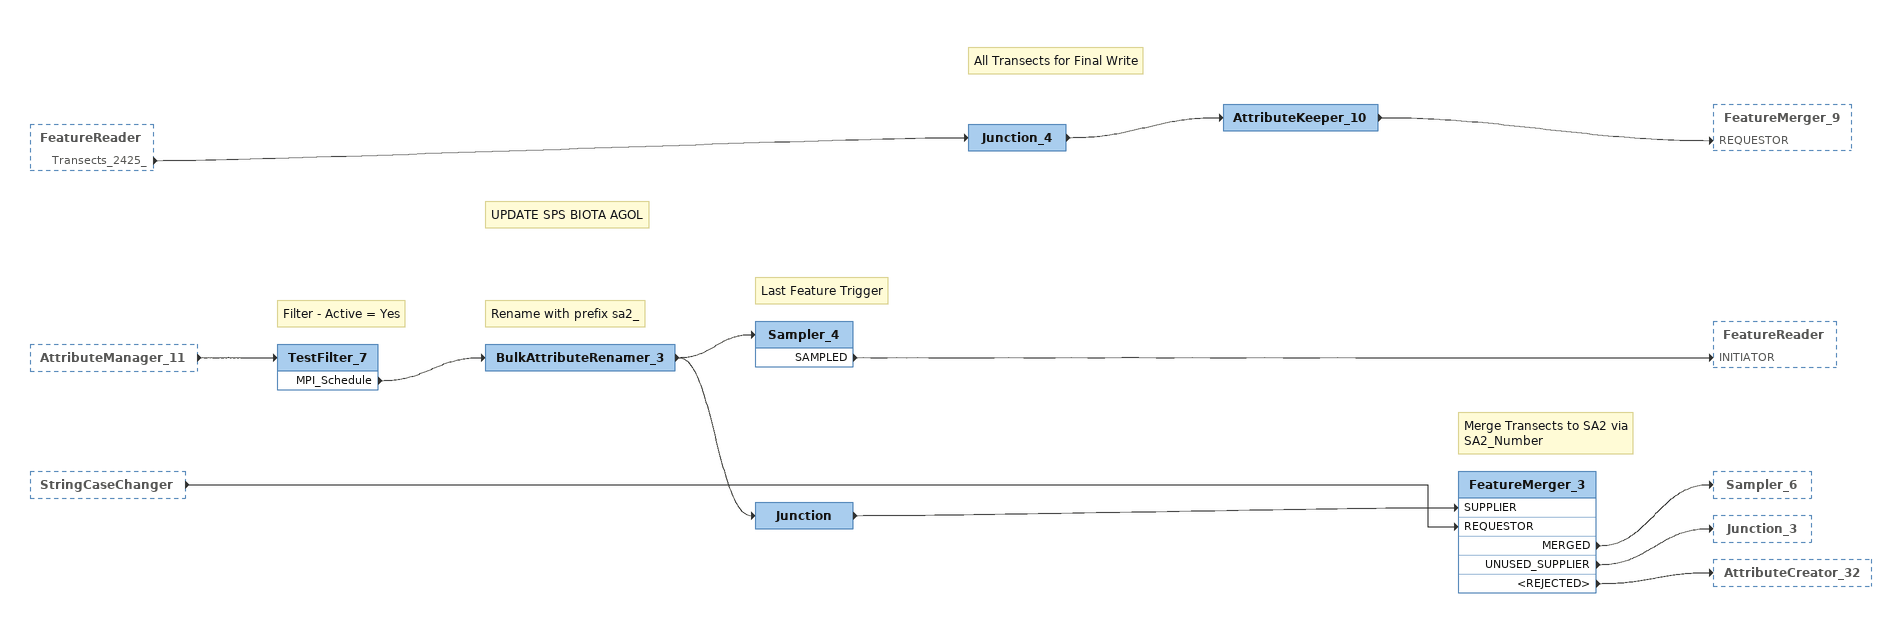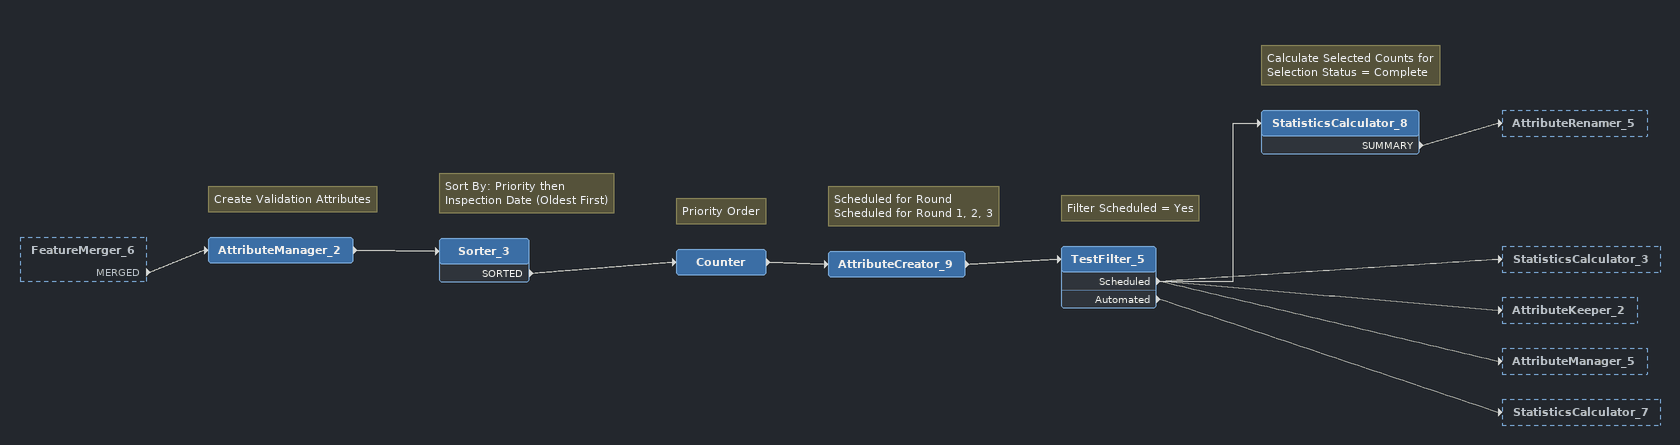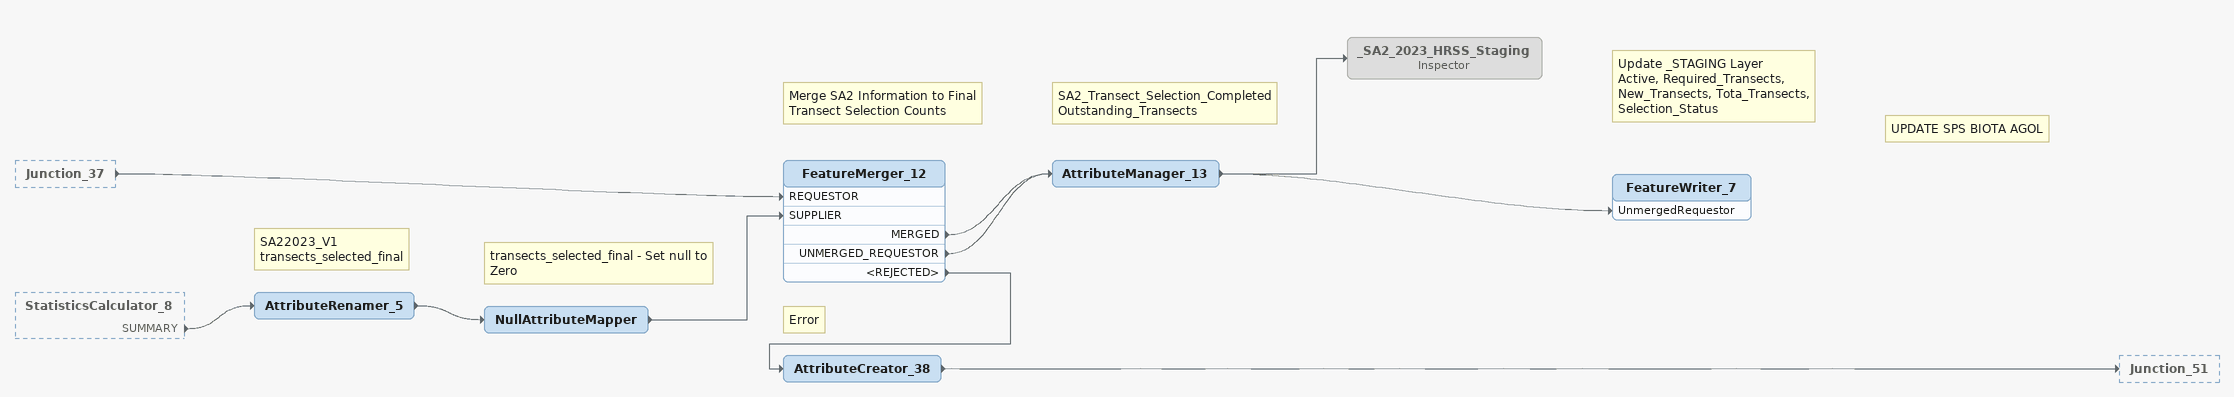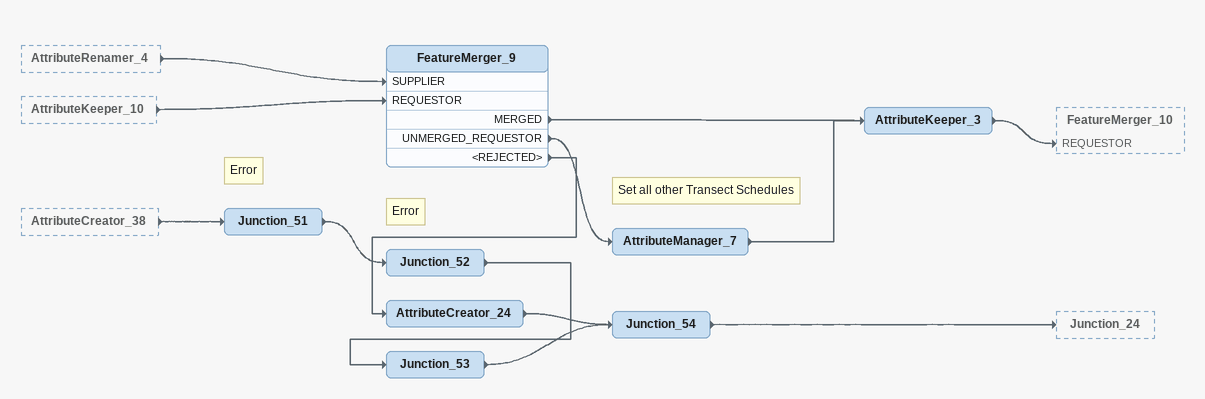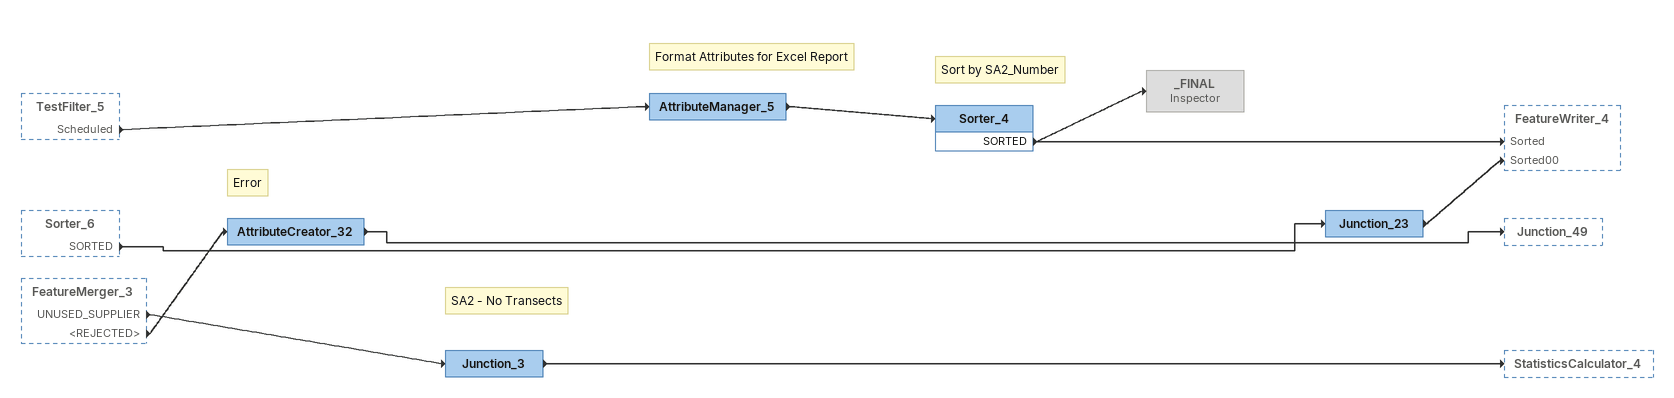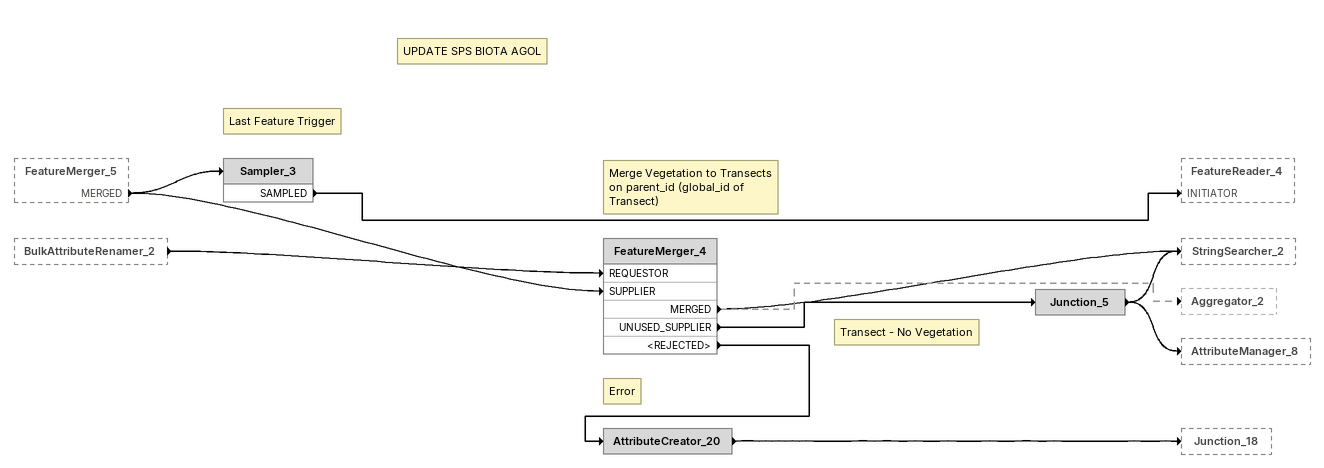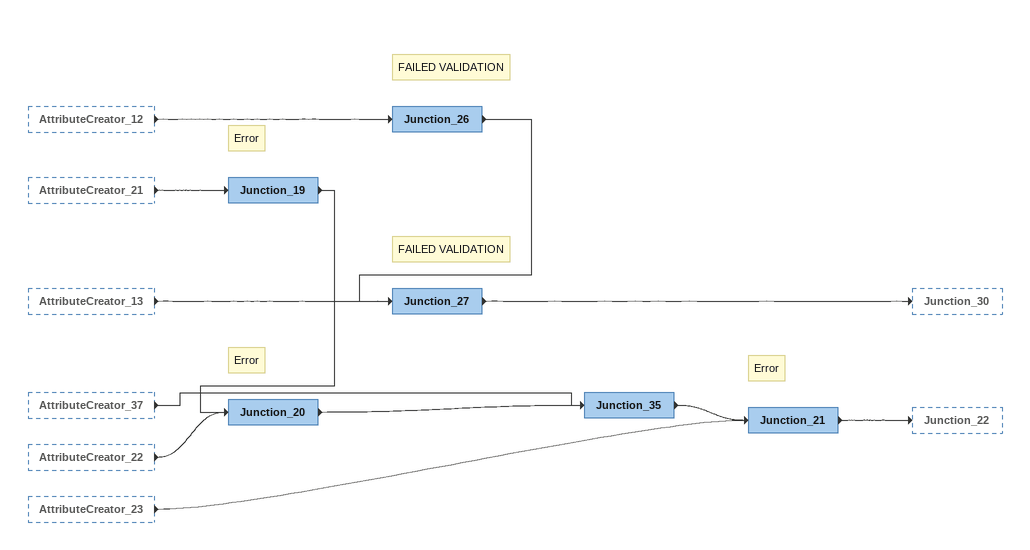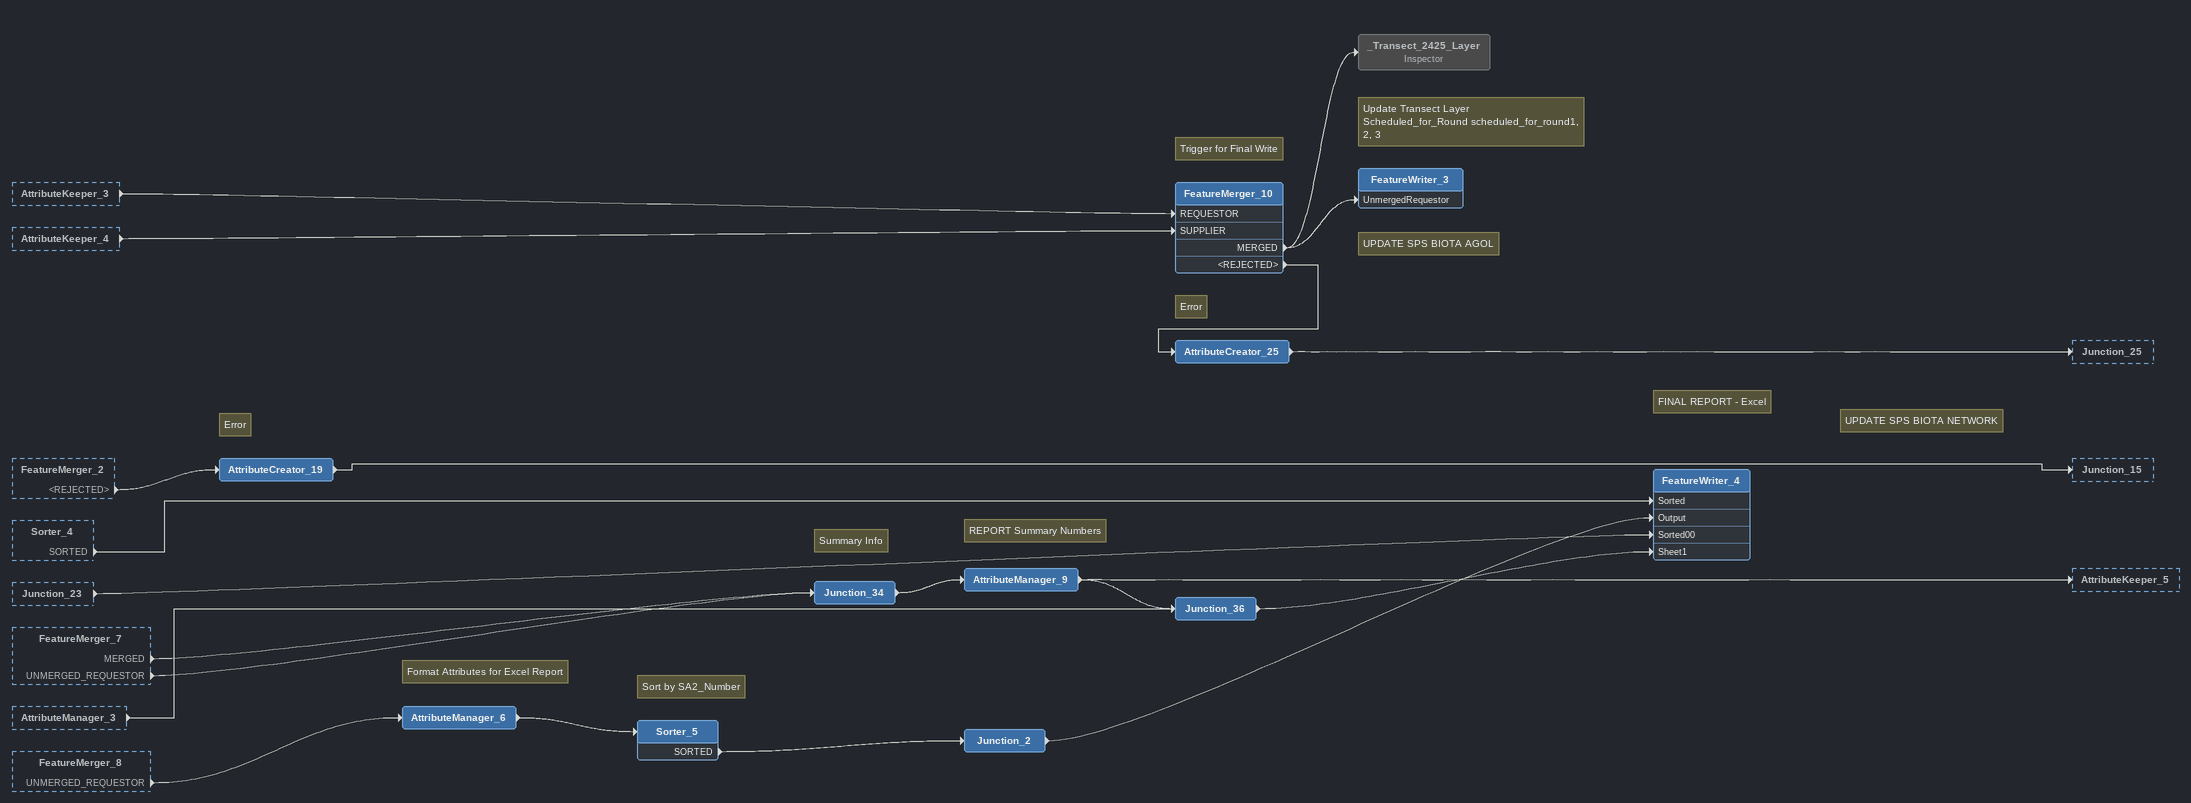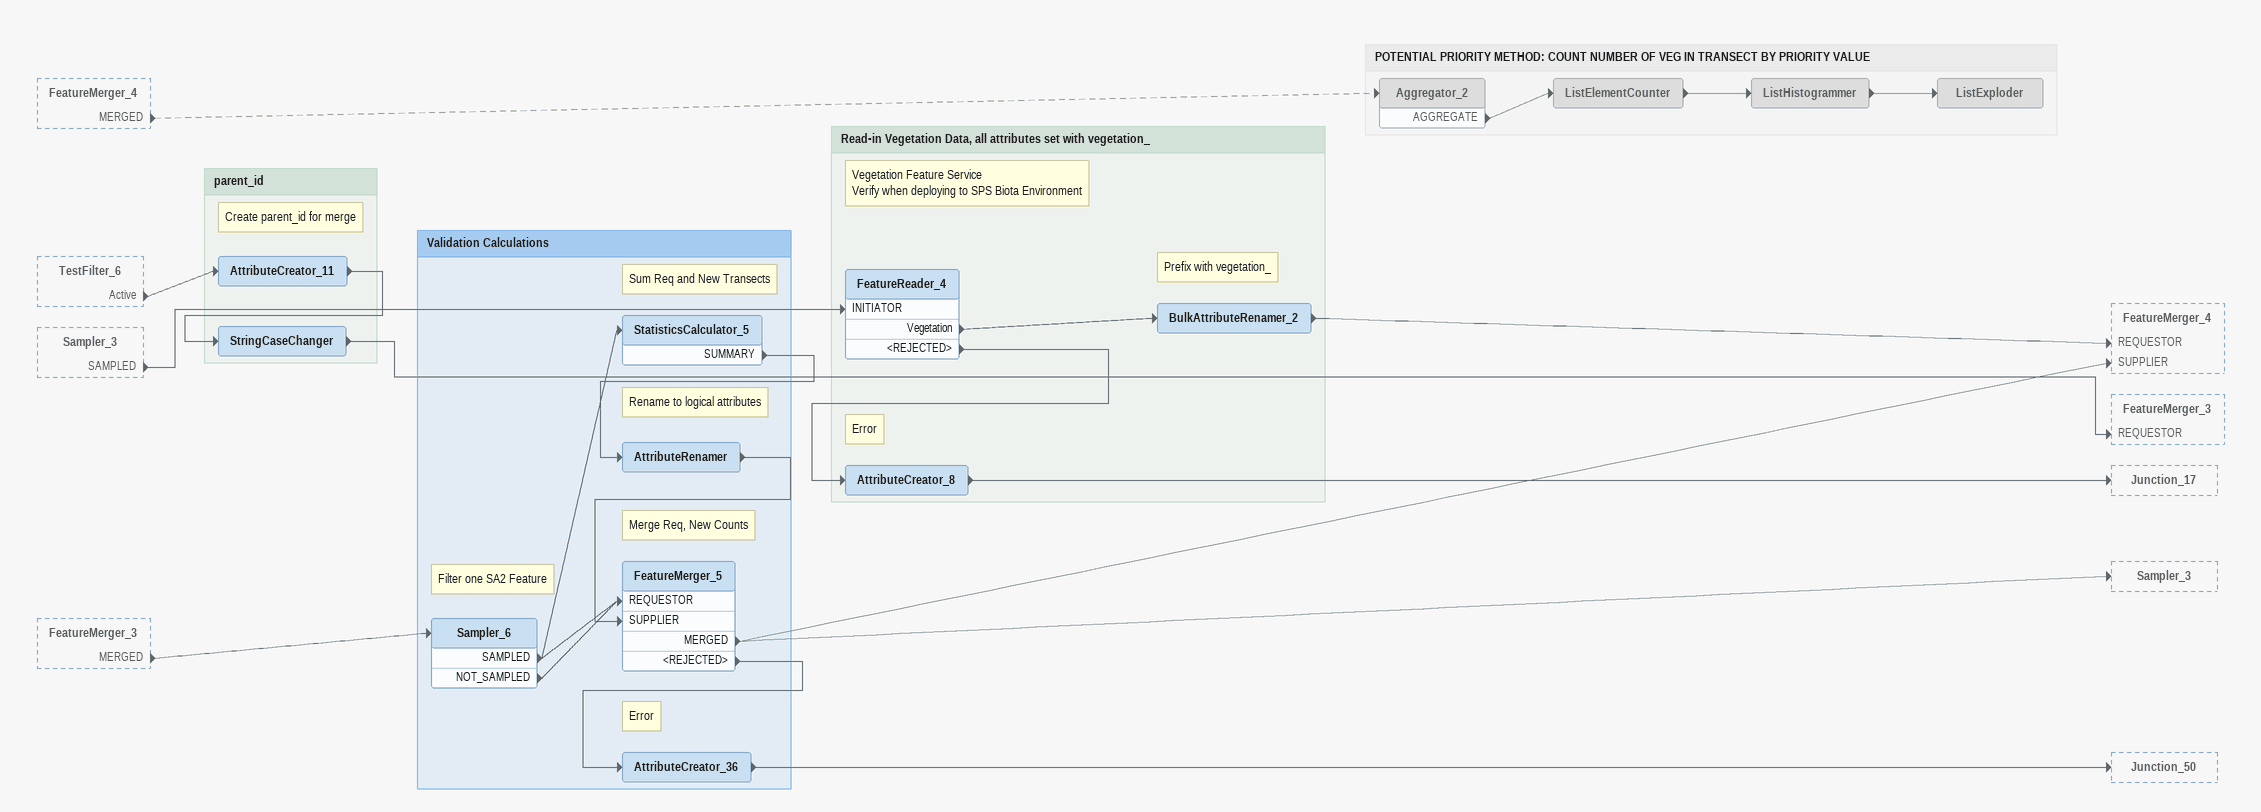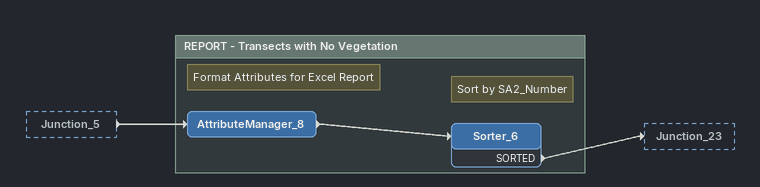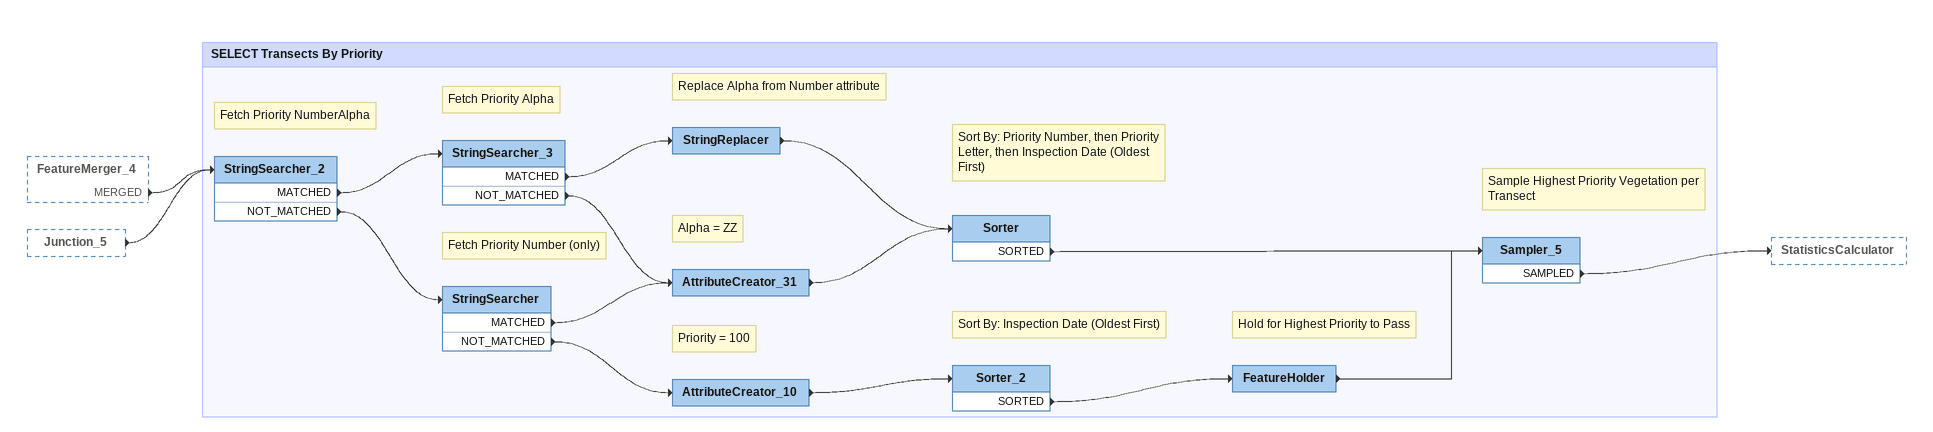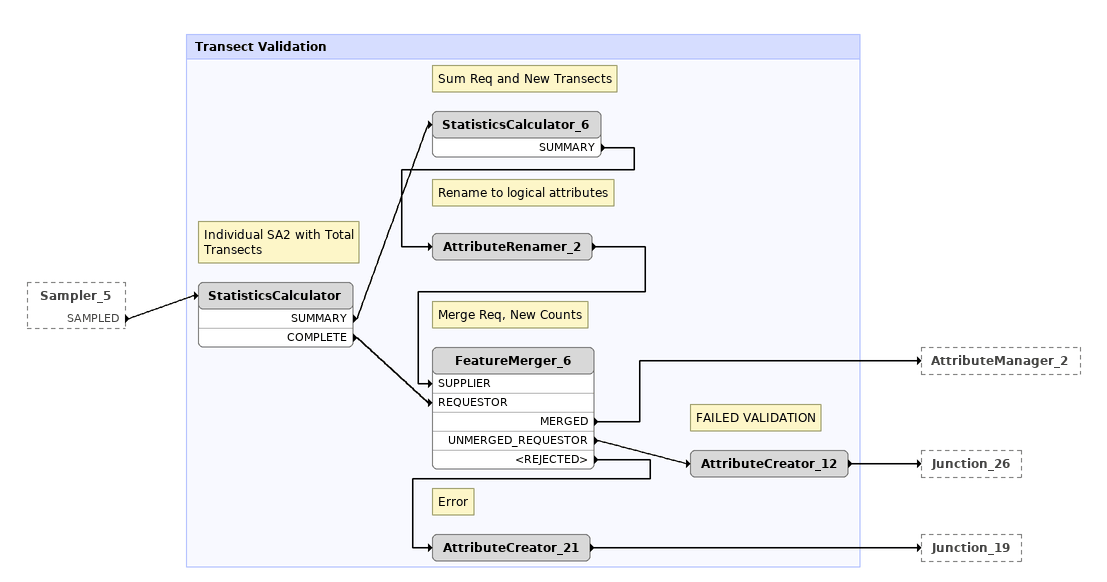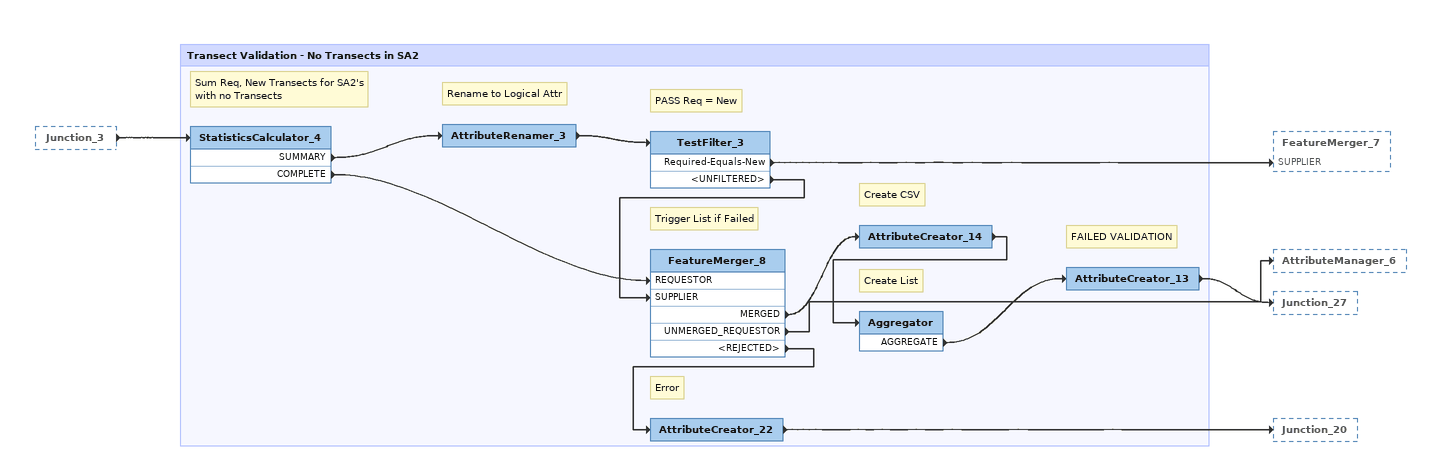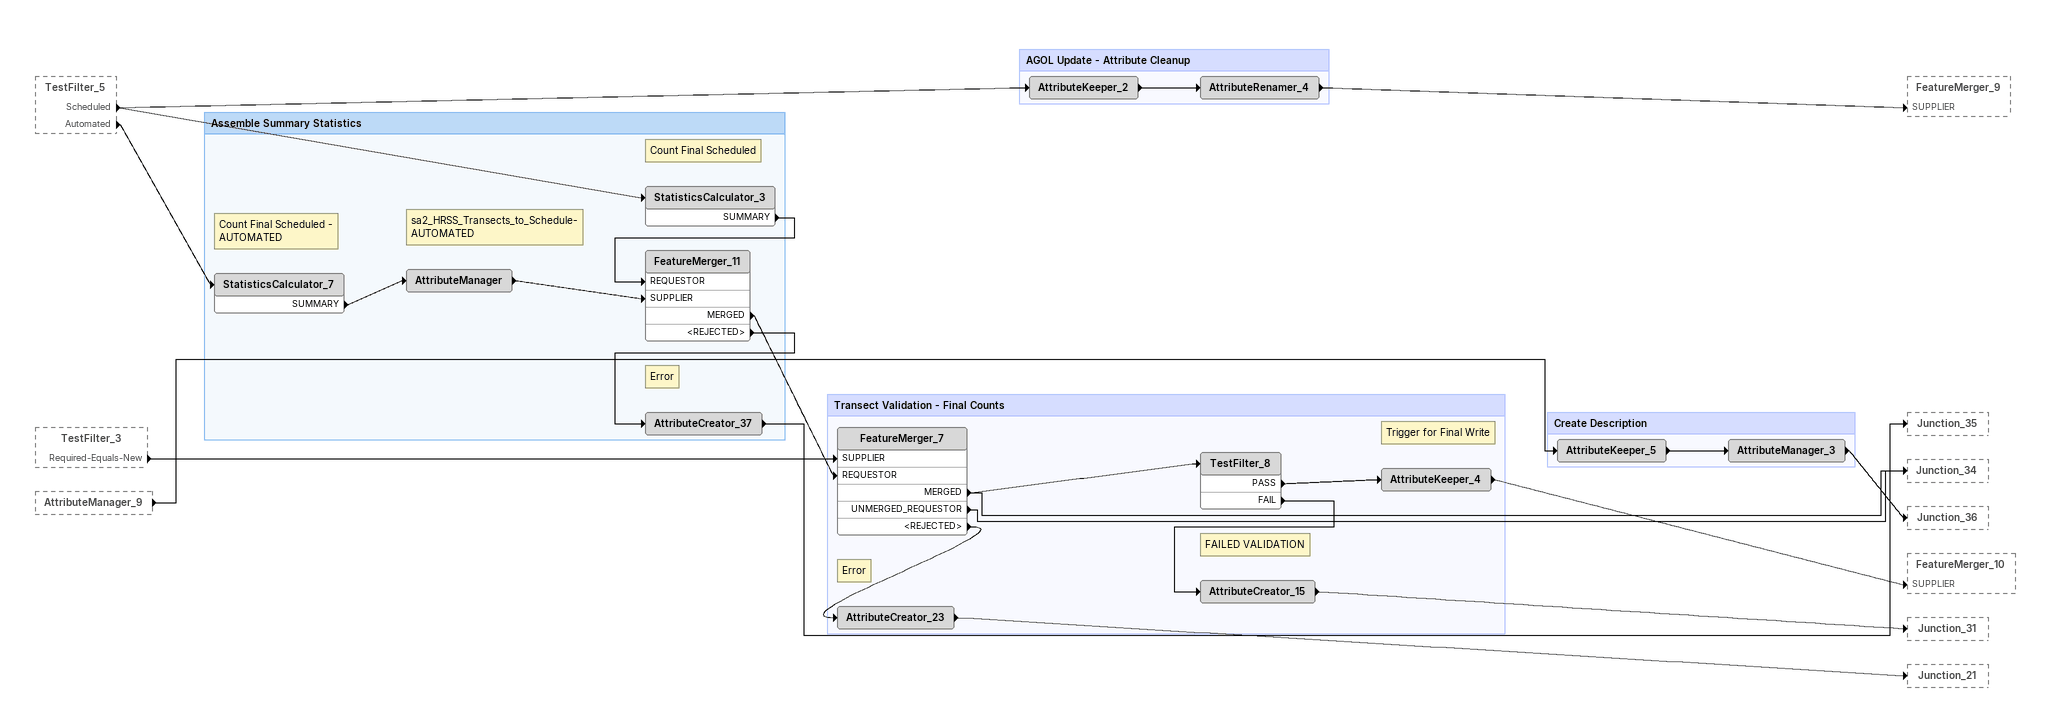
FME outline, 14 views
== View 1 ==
FeatureReader [outside]
    Transects_2425_ -> Junction_4
AttributeManager_11 [outside]
    -> TestFilter_7
StringCaseChanger [outside]
    -> FeatureMerger_3 [REQUESTOR]
Note: Filter - Active = Yes
TestFilter_7
    MPI_Schedule -> BulkAttributeRenamer_3
Note: UPDATE SPS BIOTA AGOL
Note: Rename with prefix sa2_
BulkAttributeRenamer_3
    -> Sampler_4
    -> Junction
Note: Last Feature Trigger
Sampler_4
    SAMPLED -> FeatureReader [INITIATOR]
Note: All Transects for Final Write
Junction_4
    -> AttributeKeeper_10
AttributeKeeper_10
    -> FeatureMerger_9 [REQUESTOR]
Junction
    -> FeatureMerger_3 [SUPPLIER]
Note: Merge Transects to SA2 via SA2_Number
FeatureMerger_3
    MERGED -> Sampler_6
    UNUSED_SUPPLIER -> Junction_3
    <REJECTED> -> AttributeCreator_32

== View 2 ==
FeatureMerger_6 [outside]
    MERGED -> AttributeManager_2
Note: Create Validation Attributes
AttributeManager_2
    -> Sorter_3
Note: Sort By: Priority then Inspection Date (Oldest First)
Sorter_3
    SORTED -> Counter
Note: Priority Order
Counter
    -> AttributeCreator_9
Note: Scheduled for Round / Scheduled for Round 1, 2, 3
AttributeCreator_9
    -> TestFilter_5
Note: Filter Scheduled = Yes
TestFilter_5
    Scheduled -> StatisticsCalculator_3
    Scheduled -> AttributeKeeper_2
    Scheduled -> AttributeManager_5
    Scheduled -> StatisticsCalculator_8
    Automated -> StatisticsCalculator_7
Note: Calculate Selected Counts for Selection Status = Complete
StatisticsCalculator_8
    SUMMARY -> AttributeRenamer_5

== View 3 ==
Junction_37 [outside]
    -> FeatureMerger_12 [REQUESTOR]
StatisticsCalculator_8 [outside]
    SUMMARY -> AttributeRenamer_5
Note: SA22023_V1 / transects_selected_final
AttributeRenamer_5
    -> NullAttributeMapper
Note: transects_selected_final - Set null to Zero
NullAttributeMapper
    -> FeatureMerger_12 [SUPPLIER]
Note: Merge SA2 Information to Final Transect Selection Counts
FeatureMerger_12
    MERGED -> AttributeManager_13
    UNMERGED_REQUESTOR -> AttributeManager_13
    <REJECTED> -> AttributeCreator_38
Note: SA2_Transect_Selection_Completed / Outstanding_Transects
AttributeManager_13
    -> FeatureWriter_7 [UnmergedRequestor]
    -> _SA2_2023_HRSS_Staging
_SA2_2023_HRSS_Staging: Inspector [off]
Note: Update _STAGING Layer / Active, Required_Transects, New_Transects, Tota_Transects, Selection_Status
Note: UPDATE SPS BIOTA AGOL
FeatureWriter_7
Note: Error
AttributeCreator_38
    -> Junction_51

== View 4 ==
AttributeRenamer_4 [outside]
    -> FeatureMerger_9 [SUPPLIER]
AttributeKeeper_10 [outside]
    -> FeatureMerger_9 [REQUESTOR]
AttributeCreator_38 [outside]
    -> Junction_51
Note: Error
Junction_51
    -> Junction_52
Junction_52
    -> Junction_53
Junction_53
    -> Junction_54
FeatureMerger_9
    MERGED -> AttributeKeeper_3
    UNMERGED_REQUESTOR -> AttributeManager_7
    <REJECTED> -> AttributeCreator_24
Note: Set all other Transect Schedules
AttributeManager_7
    -> AttributeKeeper_3
AttributeKeeper_3
    -> FeatureMerger_10 [REQUESTOR]
Note: Error
AttributeCreator_24
    -> Junction_54
Junction_54
    -> Junction_24

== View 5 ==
TestFilter_5 [outside]
    Scheduled -> AttributeManager_5
Sorter_6 [outside]
    SORTED -> Junction_23
FeatureMerger_3 [outside]
    UNUSED_SUPPLIER -> Junction_3
    <REJECTED> -> AttributeCreator_32
Note: Format Attributes for Excel Report
AttributeManager_5
    -> Sorter_4
Note: Sort by SA2_Number
Sorter_4
    SORTED -> _FINAL
    SORTED -> FeatureWriter_4 [Sorted]
_FINAL: Inspector [off]
Junction_23
    -> FeatureWriter_4 [Sorted00]
Note: Error
AttributeCreator_32
    -> Junction_49
Note: SA2 - No Transects
Junction_3
    -> StatisticsCalculator_4

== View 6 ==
FeatureMerger_5 [outside]
    MERGED -> FeatureMerger_4 [SUPPLIER]
    MERGED -> Sampler_3
BulkAttributeRenamer_2 [outside]
    -> FeatureMerger_4 [REQUESTOR]
Note: Last Feature Trigger
Note: UPDATE SPS BIOTA AGOL
Sampler_3
    SAMPLED -> FeatureReader_4 [INITIATOR]
Note: Merge Vegetation to Transects on parent_id (global_id of Transect)
FeatureMerger_4
    MERGED -> StringSearcher_2
    MERGED -> Aggregator_2 [off]
    UNUSED_SUPPLIER -> Junction_5
    <REJECTED> -> AttributeCreator_20
Note: Transect - No Vegetation
Junction_5
    -> StringSearcher_2
    -> AttributeManager_8
Note: Error
AttributeCreator_20
    -> Junction_18

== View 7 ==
AttributeCreator_12 [outside]
    -> Junction_26
AttributeCreator_21 [outside]
    -> Junction_19
AttributeCreator_13 [outside]
    -> Junction_27
AttributeCreator_37 [outside]
    -> Junction_35
AttributeCreator_22 [outside]
    -> Junction_20
AttributeCreator_23 [outside]
    -> Junction_21
Note: FAILED VALIDATION
Junction_26
    -> Junction_27
Note: Error
Junction_19
    -> Junction_20
Note: FAILED VALIDATION
Junction_27
    -> Junction_30
Note: Error
Junction_20
    -> Junction_35
Junction_35
    -> Junction_21
Note: Error
Junction_21
    -> Junction_22

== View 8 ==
AttributeKeeper_3 [outside]
    -> FeatureMerger_10 [REQUESTOR]
AttributeKeeper_4 [outside]
    -> FeatureMerger_10 [SUPPLIER]
FeatureMerger_2 [outside]
    <REJECTED> -> AttributeCreator_19
Sorter_4 [outside]
    SORTED -> FeatureWriter_4 [Sorted]
Junction_23 [outside]
    -> FeatureWriter_4 [Sorted00]
FeatureMerger_7 [outside]
    MERGED -> Junction_34
    UNMERGED_REQUESTOR -> Junction_34
AttributeManager_3 [outside]
    -> Junction_36
FeatureMerger_8 [outside]
    UNMERGED_REQUESTOR -> AttributeManager_6
Note: Summary Info
Junction_34
    -> AttributeManager_9
Note: REPORT Summary Numbers
AttributeManager_9
    -> Junction_36
    -> AttributeKeeper_5
Junction_36
    -> FeatureWriter_4 [Sheet1]
Note: Trigger for Final Write
FeatureMerger_10
    MERGED -> FeatureWriter_3 [UnmergedRequestor]
    MERGED -> _Transect_2425_Layer
    <REJECTED> -> AttributeCreator_25
_Transect_2425_Layer: Inspector [off]
Note: Update Transect Layer / Scheduled_for_Round scheduled_for_round1, 2, 3
Note: UPDATE SPS BIOTA AGOL
FeatureWriter_3
Note: Error
AttributeCreator_25
    -> Junction_25
Note: Format Attributes for Excel Report
AttributeManager_6
    -> Sorter_5
Note: Sort by SA2_Number
Sorter_5
    SORTED -> Junction_2
Junction_2
    -> FeatureWriter_4 [Output]
Note: FINAL REPORT - Excel
Note: UPDATE SPS BIOTA NETWORK
FeatureWriter_4
Note: Error
AttributeCreator_19
    -> Junction_15

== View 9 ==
FeatureMerger_4 [outside]
    MERGED -> Aggregator_2 [off]
TestFilter_6 [outside]
    Active -> AttributeCreator_11
Sampler_3 [outside]
    SAMPLED -> FeatureReader_4 [INITIATOR]
FeatureMerger_3 [outside]
    MERGED -> Sampler_6

Bookmark: parent_id
Note: Create parent_id for merge
AttributeCreator_11
    -> StringCaseChanger
StringCaseChanger
    -> FeatureMerger_3 [REQUESTOR]

Bookmark: Validation Calculations
Note: Filter one SA2 Feature
Sampler_6
    SAMPLED -> StatisticsCalculator_5
    SAMPLED -> FeatureMerger_5 [REQUESTOR]
    NOT_SAMPLED -> FeatureMerger_5 [REQUESTOR]
Note: Sum Req and New Transects
StatisticsCalculator_5
    SUMMARY -> AttributeRenamer
Note: Rename to logical attributes
AttributeRenamer
    -> FeatureMerger_5 [SUPPLIER]
Note: Merge Req, New Counts
FeatureMerger_5
    MERGED -> FeatureMerger_4 [SUPPLIER]
    MERGED -> Sampler_3
    <REJECTED> -> AttributeCreator_36
Note: Error
AttributeCreator_36
    -> Junction_50

Bookmark: Read-in Vegetation Data, all attributes set with vegetation_
Note: Vegetation Feature Service / Verify when deploying to SPS Biota Environment
FeatureReader_4
    Vegetation -> BulkAttributeRenamer_2
    <REJECTED> -> AttributeCreator_8
Note: Prefix with vegetation_
BulkAttributeRenamer_2
    -> FeatureMerger_4 [REQUESTOR]
Note: Error
AttributeCreator_8
    -> Junction_17

Bookmark: POTENTIAL PRIORITY METHOD: COUNT NUMBER OF VEG IN TRANSECT BY PRIORITY VALUE
Aggregator_2 [off]
    AGGREGATE -> ListElementCounter [off]
ListElementCounter [off]
    -> ListHistogrammer [off]
ListHistogrammer [off]
    -> ListExploder [off]
ListExploder [off]

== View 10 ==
Junction_5 [outside]
    -> AttributeManager_8

Bookmark: REPORT - Transects with No Vegetation
Note: Format Attributes for Excel Report
AttributeManager_8
    -> Sorter_6
Note: Sort by SA2_Number
Sorter_6
    SORTED -> Junction_23

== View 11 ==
FeatureMerger_4 [outside]
    MERGED -> StringSearcher_2
Junction_5 [outside]
    -> StringSearcher_2

Bookmark: SELECT Transects By Priority
Note: Fetch Priority NumberAlpha
StringSearcher_2
    MATCHED -> StringSearcher_3
    NOT_MATCHED -> StringSearcher
Note: Fetch Priority Alpha
StringSearcher_3
    MATCHED -> StringReplacer
    NOT_MATCHED -> AttributeCreator_31
Note: Replace Alpha from Number attribute
StringReplacer
    -> Sorter
Note: Fetch Priority Number (only)
StringSearcher
    MATCHED -> AttributeCreator_31
    NOT_MATCHED -> AttributeCreator_10
Note: Alpha = ZZ
AttributeCreator_31
    -> Sorter
Note: Sort By: Priority Number, then Priority Letter, then Inspection Date (Oldest First)
Sorter
    SORTED -> Sampler_5
Note: Priority = 100
AttributeCreator_10
    -> Sorter_2
Note: Sort By: Inspection Date (Oldest First)
Sorter_2
    SORTED -> FeatureHolder
Note: Hold for Highest Priority to Pass
FeatureHolder
    -> Sampler_5
Note: Sample Highest Priority Vegetation per Transect
Sampler_5
    SAMPLED -> StatisticsCalculator

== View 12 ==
Sampler_5 [outside]
    SAMPLED -> StatisticsCalculator

Bookmark: Transect Validation
Note: Individual SA2 with Total Transects
StatisticsCalculator
    SUMMARY -> StatisticsCalculator_6
    COMPLETE -> FeatureMerger_6 [REQUESTOR]
Note: Sum Req and New Transects
StatisticsCalculator_6
    SUMMARY -> AttributeRenamer_2
Note: Rename to logical attributes
AttributeRenamer_2
    -> FeatureMerger_6 [SUPPLIER]
Note: Merge Req, New Counts
FeatureMerger_6
    MERGED -> AttributeManager_2
    UNMERGED_REQUESTOR -> AttributeCreator_12
    <REJECTED> -> AttributeCreator_21
Note: FAILED VALIDATION
AttributeCreator_12
    -> Junction_26
Note: Error
AttributeCreator_21
    -> Junction_19

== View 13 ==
Junction_3 [outside]
    -> StatisticsCalculator_4

Bookmark: Transect Validation - No Transects in SA2
Note: Sum Req, New Transects for SA2's with no Transects
StatisticsCalculator_4
    SUMMARY -> AttributeRenamer_3
    COMPLETE -> FeatureMerger_8 [REQUESTOR]
Note: Rename to Logical Attr
AttributeRenamer_3
    -> TestFilter_3
Note: PASS Req = New
TestFilter_3
    Required-Equals-New -> FeatureMerger_7 [SUPPLIER]
    <UNFILTERED> -> FeatureMerger_8 [SUPPLIER]
Note: Trigger List if Failed
FeatureMerger_8
    MERGED -> AttributeCreator_14
    UNMERGED_REQUESTOR -> AttributeManager_6
    <REJECTED> -> AttributeCreator_22
Note: Create CSV
AttributeCreator_14
    -> Aggregator
Note: Create List
Aggregator
    AGGREGATE -> AttributeCreator_13
Note: FAILED VALIDATION
AttributeCreator_13
    -> Junction_27
Note: Error
AttributeCreator_22
    -> Junction_20

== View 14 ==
TestFilter_5 [outside]
    Scheduled -> StatisticsCalculator_3
    Scheduled -> AttributeKeeper_2
    Automated -> StatisticsCalculator_7
TestFilter_3 [outside]
    Required-Equals-New -> FeatureMerger_7 [SUPPLIER]
AttributeManager_9 [outside]
    -> AttributeKeeper_5

Bookmark: AGOL Update - Attribute Cleanup
AttributeKeeper_2
    -> AttributeRenamer_4
AttributeRenamer_4
    -> FeatureMerger_9 [SUPPLIER]

Bookmark: Assemble Summary Statistics
Note: Count Final Scheduled
StatisticsCalculator_3
    SUMMARY -> FeatureMerger_11 [REQUESTOR]
Note: Count Final Scheduled - AUTOMATED
StatisticsCalculator_7
    SUMMARY -> AttributeManager
Note: sa2_HRSS_Transects_to_Schedule-AUTOMATED
AttributeManager
    -> FeatureMerger_11 [SUPPLIER]
FeatureMerger_11
    MERGED -> FeatureMerger_7 [REQUESTOR]
    <REJECTED> -> AttributeCreator_37
Note: Error
AttributeCreator_37
    -> Junction_35

Bookmark: Transect Validation - Final Counts
FeatureMerger_7
    MERGED -> TestFilter_8
    MERGED -> Junction_34
    UNMERGED_REQUESTOR -> Junction_34
    <REJECTED> -> AttributeCreator_23
TestFilter_8
    PASS -> AttributeKeeper_4
    FAIL -> AttributeCreator_15
Note: Trigger for Final Write
AttributeKeeper_4
    -> FeatureMerger_10 [SUPPLIER]
Note: FAILED VALIDATION
AttributeCreator_15
    -> Junction_31
Note: Error
AttributeCreator_23
    -> Junction_21

Bookmark: Create Description
AttributeKeeper_5
    -> AttributeManager_3
AttributeManager_3
    -> Junction_36
